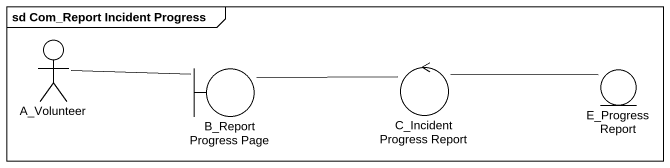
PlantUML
@startuml
mainframe sd Com_Report Incident Progress
actor A_Volunteer
boundary "B_Report Progress Page" as B_Report_Progress_Page
control "C_Incident Progress Report" as C_Incident_Progress_Report
entity "E_Progress Report" as E_Progress_Report
A_Volunteer -right- B_Report_Progress_Page
B_Report_Progress_Page -right- C_Incident_Progress_Report
C_Incident_Progress_Report -right- E_Progress_Report
@enduml
